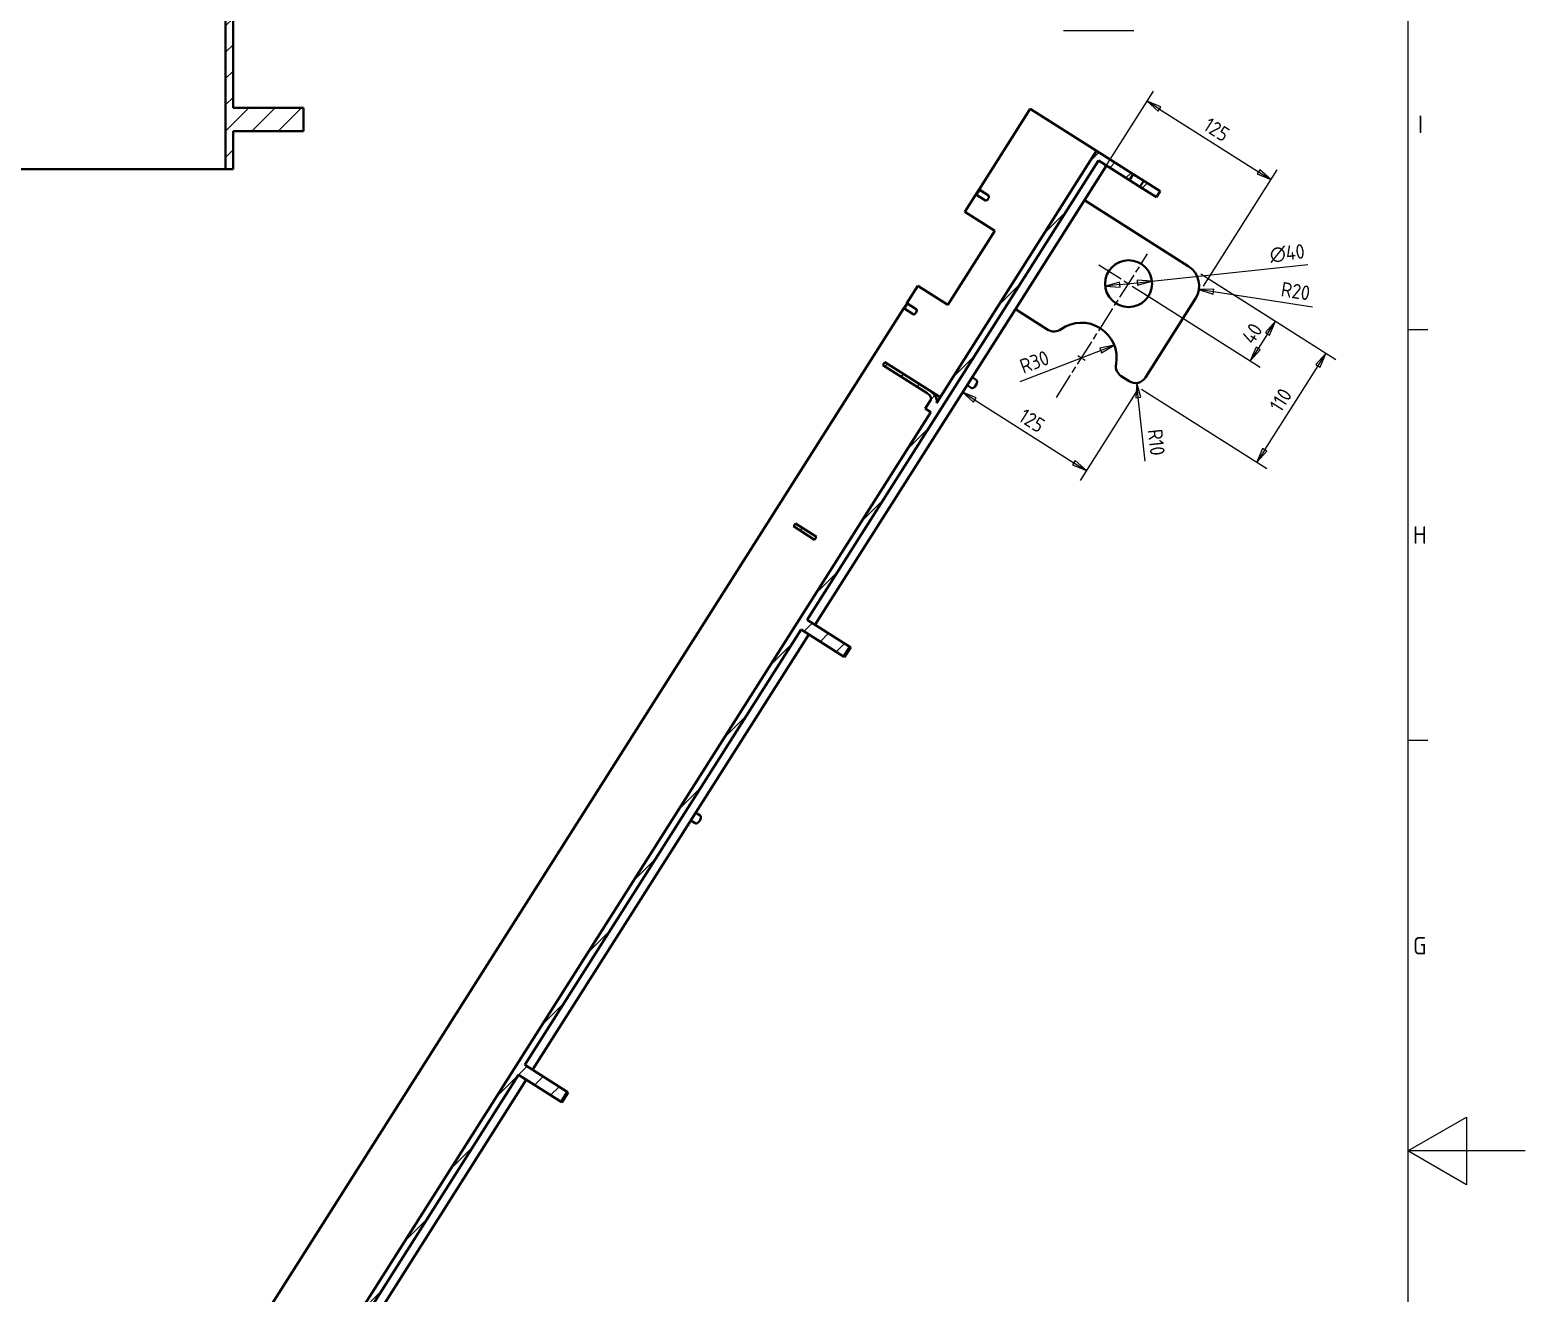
# Model space of a CAD drawing. Header units: millimetres. Extents: x 0 to 5945, y 0 to 4205.
# Drawn here: x 4669 to 5945, y 1981 to 3059 of the extents above; entities that cross this region are included whole.
import ezdxf

# ---------------------------------------------------------------- set-up
doc = ezdxf.new("R2010")
doc.units = ezdxf.units.MM
doc.header["$LTSCALE"] = 5
doc.linetypes.add('CHAIN', pattern=[0.3543, 0.2362, -0.0295, 0.0591, -0.0295])
doc.layers.get('0').update_dxf_attribs({"color": 3, "lineweight": 25})
for name, color, linetype, lineweight in [('가시적인 것(ISO)', 3, 'Continuous', 40), ('경계(ISO)', 7, 'Continuous', 25), ('기호(ISO)', 5, 'Continuous', 25), ('중심 표식(ISO)', 1, 'Continuous', 25), ('중심선(ISO)', 1, 'Continuous', 25), ('치수(ISO)', 2, 'Continuous', 25), ('해치(ISO)', 7, 'Continuous', 18)]:
    doc.layers.add(name, color=color, linetype=linetype, lineweight=lineweight)
doc.styles.add('문자 텍스트_M2B', font='isocp.shx')
doc.styles.add('치수 텍스트_PSTEK_POSCO', font='isocp.shx')
doc.dimstyles.new('치수_PSTEK_POSCO', dxfattribs={"dimscale": 5, "dimtxt": 2.5, "dimasz": 2.5, "dimexe": 2, "dimexo": 2.5, "dimgap": 1, "dimtad": 1, "dimrnd": 1e-08, "dimdsep": 46, "dimtxsty": '치수 텍스트_PSTEK_POSCO', "dimblk": 'Filled-1', "dimcen": 0.09, "dimdle": 10, "dimclrd": 7, "dimclre": 7, "dimclrt": 2, "dimadec": 1, "dimazin": 2, "dimtfac": 1, "dimtmove": 0, "dimatfit": 3, "dimfxl": 0, "dimtolj": 1, "dimlwd": -1, "dimlwe": -1, "dimarcsym": 0})
pattern_1 = [(45, (0, 0), (-11.22532, 11.22532), [])]

# ---------------------------------------------------------------- blocks, each defined once
blk = doc.blocks.new('경계 Default Border')
at = {"layer": '경계(ISO)'}
for p, q in [((1169, 560.67), (1172.4, 560.67)), ((1169, 490.58), (1172.4, 490.58))]:
    blk.add_line(p, q, dxfattribs=at)
at = {"layer": '경계(ISO)', "flags": 128}
for points in [[(20, 20), (20, 821), (1169, 821), (1169, 20), (20, 20)], [(1189, 420.5), (1169, 420.5), (1179, 426.27), (1179, 414.73), (1169, 420.5)]]:
    blk.add_lwpolyline(points, dxfattribs=at)
at = {"layer": '경계(ISO)', "color": 2, "char_height": 3, "attachment_point": 7, "style": '문자 텍스트_M2B'}
for s, insert in [('I', (1170.71, 594.21)), ('H', (1169.88, 524.12)), ('G', (1169.88, 454.01))]:
    blk.add_mtext(s, dxfattribs=dict(at, insert=insert))
blk = doc.blocks.new('Filled-1')
at = {"color": 0}
for p, q in [((0, 0), (-1, 0.17)), ((-1, 0.17), (-1, -0.17)), ((-1, 0), (0, 0)), ((-1, -0.17), (0, 0))]:
    blk.add_line(p, q, dxfattribs=at)
at = {"color": 0, "flags": 128}
blk.add_lwpolyline([(-1, -0.17), (0, 0), (-1, 0.17), (-1, -0.17)], dxfattribs=at)
at = {"color": 0}
blk.add_solid([(-1, -0.17), (0, 0), (-1, 0.17), (-1, -0.17)], dxfattribs=at)
blk = doc.blocks.new('*D81')
at = {"layer": 'Defpoints', "color": 0, "transparency": 16777216}
for p in [(5728.1, 2931.3), (5569, 2913.8), (5663.8, 2829.9)]:
    blk.add_point(p, dxfattribs=at)
at = {"layer": '치수(ISO)', "color": 7, "transparency": 16777216}
for p, q in [((5575.7, 2924.3), (5627.9, 3006.7)), ((5633.1, 2991.5), (5717.5, 2937.9)), ((5670.5, 2840.5), (5733.4, 2939.7))]:
    blk.add_line(p, q, dxfattribs=at)
at = {"layer": '치수(ISO)', "color": 7, "transparency": 16777216, "xscale": 12.5, "yscale": 12.5, "zscale": 12.5}
for p, rotation in [((5622.5, 2998.2), 147.6055773543938), ((5728.1, 2931.3), 327.6055773543938)]:
    blk.add_blockref('Filled-1', p, dxfattribs=dict(at, rotation=rotation))
at = {"layer": '치수(ISO)', "color": 2, "transparency": 16777216, "insert": (5672.7, 2979.7), "char_height": 12.5, "attachment_point": 4, "rotation": 327.6056, "style": '치수 텍스트_PSTEK_POSCO'}
blk.add_mtext('\\A1;125', dxfattribs=at)
blk = doc.blocks.new('*D82')
at = {"layer": 'Defpoints', "color": 0, "transparency": 16777216}
for p in [(5657.6, 2857.5), (5606.6, 2842.5), (5710.5, 2776.6)]:
    blk.add_point(p, dxfattribs=at)
at = {"layer": '치수(ISO)', "color": 7, "transparency": 16777216}
for p, q in [((5668.2, 2850.8), (5740.4, 2805)), ((5617.2, 2835.8), (5718.9, 2771.3)), ((5725.2, 2799.8), (5717.2, 2787.2))]:
    blk.add_line(p, q, dxfattribs=at)
at = {"layer": '치수(ISO)', "color": 7, "transparency": 16777216, "xscale": 12.5, "yscale": 12.5, "zscale": 12.5}
for p, rotation in [((5731.9, 2810.4), 57.60557735439373), ((5710.5, 2776.6), 237.6055773543937)]:
    blk.add_blockref('Filled-1', p, dxfattribs=dict(at, rotation=rotation))
at = {"layer": '치수(ISO)', "color": 2, "transparency": 16777216, "insert": (5707.7, 2793.2), "char_height": 12.5, "attachment_point": 4, "rotation": 57.6056, "style": '치수 텍스트_PSTEK_POSCO'}
blk.add_mtext('\\A1;40', dxfattribs=at)
blk = doc.blocks.new('*D83')
at = {"layer": 'Defpoints', "color": 0, "transparency": 16777216}
for p in [(5657.6, 2857.5), (5775, 2783), (5607.1, 2759.3)]:
    blk.add_point(p, dxfattribs=at)
at = {"layer": '치수(ISO)', "color": 7, "transparency": 16777216}
for p, q in [((5668.2, 2850.8), (5783.5, 2777.7)), ((5722.8, 2700.7), (5768.3, 2772.5)), ((5617.7, 2752.6), (5724.5, 2684.8))]:
    blk.add_line(p, q, dxfattribs=at)
at = {"layer": '치수(ISO)', "color": 7, "transparency": 16777216, "xscale": 12.5, "yscale": 12.5, "zscale": 12.5}
for p, rotation in [((5775, 2783), 57.60557735439397), ((5716.1, 2690.2), 237.605577354394)]:
    blk.add_blockref('Filled-1', p, dxfattribs=dict(at, rotation=rotation))
at = {"layer": '치수(ISO)', "color": 2, "transparency": 16777216, "insert": (5731.4, 2735.2), "char_height": 12.5, "attachment_point": 4, "rotation": 57.6056, "style": '치수 텍스트_PSTEK_POSCO'}
blk.add_mtext('\\A1;110', dxfattribs=at)
blk = doc.blocks.new('*D84')
at = {"layer": 'Defpoints', "color": 0, "transparency": 16777216}
for p in [(5594.4, 2790), (5566.5, 2779.2)]:
    blk.add_point(p, dxfattribs=at)
at = {"layer": '치수(ISO)', "color": 7, "transparency": 16777216}
blk.add_line((5514.1, 2758.9), (5582.8, 2785.5), dxfattribs=at)
at = {"layer": '치수(ISO)', "color": 7, "transparency": 16777216, "xscale": 12.5, "yscale": 12.5, "zscale": 12.5, "rotation": 21.14676097565822}
blk.add_blockref('Filled-1', (5594.4, 2790), dxfattribs=at)
at = {"layer": '치수(ISO)', "color": 2, "transparency": 16777216, "insert": (5514.7, 2771.2), "char_height": 12.5, "attachment_point": 4, "rotation": 21.1468, "style": '치수 텍스트_PSTEK_POSCO'}
blk.add_mtext('\\A1;R30', dxfattribs=at)
blk = doc.blocks.new('*D85')
at = {"layer": 'Defpoints', "color": 0, "transparency": 16777216}
for p in [(5586.8, 2840.4), (5626.5, 2844.6)]:
    blk.add_point(p, dxfattribs=at)
at = {"layer": '치수(ISO)', "color": 7, "transparency": 16777216}
for p, q in [((5626.5, 2844.6), (5759.5, 2859)), ((5599.2, 2841.7), (5614.1, 2843.3))]:
    blk.add_line(p, q, dxfattribs=at)
at = {"layer": '치수(ISO)', "color": 7, "transparency": 16777216, "xscale": 12.5, "yscale": 12.5, "zscale": 12.5}
for p, rotation in [((5626.5, 2844.6), 6.146818271444374), ((5586.8, 2840.4), 186.1468182714444)]:
    blk.add_blockref('Filled-1', p, dxfattribs=dict(at, rotation=rotation))
at = {"layer": '치수(ISO)', "color": 2, "transparency": 16777216, "insert": (5727.2, 2866.8), "char_height": 12.5, "attachment_point": 4, "rotation": 6.1468, "style": '치수 텍스트_PSTEK_POSCO'}
blk.add_mtext('\\A1;∅40', dxfattribs=at)
blk = doc.blocks.new('*D86')
at = {"layer": 'Defpoints', "color": 0, "transparency": 16777216}
for p in [(5646.9, 2840.6), (5666.7, 2837.6)]:
    blk.add_point(p, dxfattribs=at)
at = {"layer": '치수(ISO)', "color": 7, "transparency": 16777216}
blk.add_line((5763.7, 2822.4), (5679, 2835.6), dxfattribs=at)
at = {"layer": '치수(ISO)', "color": 7, "transparency": 16777216, "xscale": 12.5, "yscale": 12.5, "zscale": 12.5, "rotation": 171.1467609756683}
blk.add_blockref('Filled-1', (5666.7, 2837.6), dxfattribs=at)
at = {"layer": '치수(ISO)', "color": 2, "transparency": 16777216, "insert": (5737, 2838), "char_height": 12.5, "attachment_point": 4, "rotation": 351.1468, "style": '치수 텍스트_PSTEK_POSCO'}
blk.add_mtext('\\A1;R20', dxfattribs=at)
blk = doc.blocks.new('*D87')
at = {"layer": 'Defpoints', "color": 0, "transparency": 16777216}
for p in [(5612.5, 2767.7), (5613.6, 2757.8)]:
    blk.add_point(p, dxfattribs=at)
at = {"layer": '치수(ISO)', "color": 7, "transparency": 16777216}
blk.add_line((5620.8, 2691), (5614.9, 2745.4), dxfattribs=at)
at = {"layer": '치수(ISO)', "color": 7, "transparency": 16777216, "xscale": 12.5, "yscale": 12.5, "zscale": 12.5, "rotation": 96.14676097568184}
blk.add_blockref('Filled-1', (5613.6, 2757.8), dxfattribs=at)
at = {"layer": '치수(ISO)', "color": 2, "transparency": 16777216, "insert": (5629.1, 2718.4), "char_height": 12.5, "attachment_point": 4, "rotation": 276.1468, "style": '치수 텍스트_PSTEK_POSCO'}
blk.add_mtext('\\A1;R10', dxfattribs=at)
blk = doc.blocks.new('*D88')
at = {"layer": 'Defpoints', "color": 0, "transparency": 16777216}
for p in [(5510, 2820.9), (5620.9, 2762.4), (5570.6, 2683)]:
    blk.add_point(p, dxfattribs=at)
at = {"layer": '치수(ISO)', "color": 7, "transparency": 16777216}
for p, q in [((5503.3, 2810.3), (5459.6, 2741.5)), ((5475.6, 2743.2), (5560, 2689.7)), ((5614.2, 2751.8), (5565.2, 2674.5))]:
    blk.add_line(p, q, dxfattribs=at)
at = {"layer": '치수(ISO)', "color": 7, "transparency": 16777216, "xscale": 12.5, "yscale": 12.5, "zscale": 12.5}
for p, rotation in [((5465, 2749.9), 147.6055773543938), ((5570.6, 2683), 327.6055773543938)]:
    blk.add_blockref('Filled-1', p, dxfattribs=dict(at, rotation=rotation))
at = {"layer": '치수(ISO)', "color": 2, "transparency": 16777216, "insert": (5515.1, 2731.4), "char_height": 12.5, "attachment_point": 4, "rotation": 327.6056, "style": '치수 텍스트_PSTEK_POSCO'}
blk.add_mtext('\\A1;125', dxfattribs=at)

msp = doc.modelspace()

# ---------------------------------------------------------------- hatches: boundary and pattern name
at = {"layer": '해치(ISO)'}
h = msp.add_hatch(dxfattribs=at)
h.set_pattern_fill('ANSI31', color=256, scale=127, style=0)
h.set_pattern_definition(pattern_1)
h.paths.add_polyline_path([(4824.0588, 3428.5688), (4824.0588, 3434.5688), (4776.0588, 3434.5688), (4776.0588, 3428.5688)])
edge = h.paths.add_edge_path()
edge.add_line((3928.8588, 2940.2944), (3928.8588, 3090.5688))
edge.add_line((3928.8588, 3090.5688), (3934.8588, 3090.5688))
edge.add_line((3934.8588, 3090.5688), (3934.8588, 3108.5688))
edge.add_ellipse((3940.8588, 3108.5688), major_axis=(-6, 0), ratio=1, start_angle=270, end_angle=360, ccw=False)
edge.add_line((3940.8588, 3114.5688), (3978.8588, 3114.5688))
edge.add_line((3978.8588, 3114.5688), (3978.8588, 3120.5688))
edge.add_line((3978.8588, 3120.5688), (3940.8588, 3120.5688))
edge.add_ellipse((3940.8588, 3108.5688), major_axis=(0, 12), ratio=1, start_angle=0, end_angle=90)
edge.add_line((3928.8588, 3108.5688), (3928.8588, 3233.5688))
edge.add_line((3928.8588, 3233.5688), (3922.4588, 3233.5688))
edge.add_line((3922.4588, 3233.5688), (3922.4588, 2992.5688))
edge.add_line((3922.4588, 2992.5688), (3862.4588, 2992.5688))
edge.add_line((3862.4588, 2992.5688), (3862.4588, 2972.5688))
edge.add_line((3862.4588, 2972.5688), (3922.4588, 2972.5688))
edge.add_line((3922.4588, 2972.5688), (3922.4588, 2940.2944))
edge.add_line((3922.4588, 2940.2944), (3928.8588, 2940.2944))
edge = h.paths.add_edge_path()
edge.add_line((4836.0588, 3090.5688), (4836.0588, 2940.2944))
edge.add_line((4836.0588, 2940.2944), (4842.4588, 2940.2944))
edge.add_line((4842.4588, 2940.2944), (4842.4588, 2972.5688))
edge.add_line((4842.4588, 2972.5688), (4902.4588, 2972.5688))
edge.add_line((4902.4588, 2972.5688), (4902.4588, 2992.5688))
edge.add_line((4902.4588, 2992.5688), (4842.4588, 2992.5688))
edge.add_line((4842.4588, 2992.5688), (4842.4588, 3233.5688))
edge.add_line((4842.4588, 3233.5688), (4836.0588, 3233.5688))
edge.add_line((4836.0588, 3233.5688), (4836.0588, 3108.5688))
edge.add_ellipse((4824.0588, 3108.5688), major_axis=(12, 0), ratio=1, start_angle=0, end_angle=90)
edge.add_line((4824.0588, 3120.5688), (4786.0588, 3120.5688))
edge.add_line((4786.0588, 3120.5688), (4786.0588, 3114.5688))
edge.add_line((4786.0588, 3114.5688), (4824.0588, 3114.5688))
edge.add_ellipse((4824.0588, 3108.5688), major_axis=(0, 6), ratio=1, start_angle=270, end_angle=360, ccw=False)
edge.add_line((4830.0588, 3108.5688), (4830.0588, 3090.5688))
edge.add_line((4830.0588, 3090.5688), (4836.0588, 3090.5688))
h.paths.add_polyline_path([(3940.8588, 3434.5688), (3940.8588, 3428.5688), (3988.8588, 3428.5688), (3988.8588, 3434.5688)])
h.paths.add_polyline_path([(4836.0588, 3932.5688), (4836.0588, 3411.5688), (4842.4588, 3411.5688), (4842.4588, 3920.5688), (4922.4588, 3920.5688), (4922.4588, 3932.5688)])
h.paths.add_polyline_path([(3928.8588, 3411.5688), (3928.8588, 3932.5688), (3842.4588, 3932.5688), (3842.4588, 3920.5688), (3922.4588, 3920.5688), (3922.4588, 3411.5688)])
h = msp.add_hatch(dxfattribs=at)
h.set_pattern_fill('ANSI31', color=256, scale=127, style=0)
h.set_pattern_definition(pattern_1)
h.paths.add_polyline_path([(5633.6061, 2921.3238), (5619.5921, 2930.2155), (5616.3776, 2925.1492), (5630.3916, 2916.2576)])
edge = h.paths.add_edge_path()
edge.add_line((5610.6861, 2935.8662), (5579.2298, 2955.8246))
edge.add_line((5579.2298, 2955.8246), (5442.6149, 2740.5077))
edge.add_ellipse((5433.1584, 2746.5077), major_axis=(9.4565, -6), ratio=0.535744603, start_angle=0, end_angle=90)
edge.add_line((5436.3728, 2751.574), (5398.5468, 2775.574))
edge.add_line((5398.5468, 2775.574), (5396.9395, 2773.0409))
edge.add_line((5396.9395, 2773.0409), (5434.7656, 2749.0409))
edge.add_ellipse((5433.1584, 2746.5077), major_axis=(-4.7283, 3), ratio=0.535744603, start_angle=180, end_angle=270, ccw=False)
edge.add_line((5437.8866, 2743.5077), (5433.0649, 2735.9083))
edge.add_line((5433.0649, 2735.9083), (5437.7932, 2732.9083))
edge.add_line((5437.7932, 2732.9083), (4821.6869, 1761.8712))
edge.add_line((4821.6869, 1761.8712), (4765.1652, 1797.7332))
edge.add_line((4765.1652, 1797.7332), (4759.2721, 1788.445))
edge.add_line((4759.2721, 1788.445), (4827.67, 1745.0477))
edge.add_line((4827.67, 1745.0477), (4803.5615, 1707.0506))
edge.add_line((4803.5615, 1707.0506), (4805.4277, 1705.8666))
edge.add_ellipse((4807.5706, 1709.2441), major_axis=(4, -2.5379), ratio=0.844380081, start_angle=270, end_angle=355)
edge.add_line((4811.3687, 1706.4214), (4832.5872, 1733.2792))
edge.add_ellipse((4840.1832, 1727.6339), major_axis=(8, -5.0759), ratio=0.844380081, start_angle=90, end_angle=175, ccw=False)
edge.add_line((4844.4691, 1734.389), (4910.8709, 1692.2582))
edge.add_ellipse((4906.5849, 1685.5032), major_axis=(-8, 5.0759), ratio=0.844380081, start_angle=185, end_angle=270, ccw=False)
edge.add_line((4914.928, 1681.0354), (4899.6667, 1650.3978))
edge.add_ellipse((4903.8383, 1648.1639), major_axis=(-4, 2.5379), ratio=0.844380081, start_angle=5, end_angle=90)
edge.add_line((4901.6953, 1644.7864), (4903.5615, 1643.6024))
edge.add_line((4903.5615, 1643.6024), (4930.3487, 1685.8214))
edge.add_line((4930.3487, 1685.8214), (4847.1572, 1738.6049))
edge.add_line((4847.1572, 1738.6049), (4850.3717, 1743.6712))
edge.add_line((4850.3717, 1743.6712), (4826.7304, 1758.6712))
edge.add_line((4826.7304, 1758.6712), (5086.0308, 2167.3512))
edge.add_line((5086.0308, 2167.3512), (5122.3314, 2144.319))
edge.add_line((5122.3314, 2144.319), (5127.6889, 2152.7628))
edge.add_line((5127.6889, 2152.7628), (5091.3882, 2175.795))
edge.add_line((5091.3882, 2175.795), (5327.1158, 2547.3222))
edge.add_line((5327.1158, 2547.3222), (5363.4165, 2524.2901))
edge.add_line((5363.4165, 2524.2901), (5368.7739, 2532.7339))
edge.add_line((5368.7739, 2532.7339), (5332.4733, 2555.766))
edge.add_line((5332.4733, 2555.766), (5581.0588, 2947.5584))
edge.add_line((5581.0588, 2947.5584), (5607.4716, 2930.7999))
edge.add_line((5607.4716, 2930.7999), (5610.6861, 2935.8662))
h.paths.add_polyline_path([(5322.3153, 2638.0063), (5320.7081, 2635.4732), (5338.6865, 2624.0662), (5340.2937, 2626.5993)])

# ---------------------------------------------------------------- linework, layer by layer
at = {"layer": '가시적인 것(ISO)'}
for p, q in [((4842.4588, 2992.5688), (4842.4588, 3233.5688)), ((4836.0588, 3090.5688), (4836.0588, 2940.2944)), ((4902.4588, 2992.5688), (4842.4588, 2992.5688)), ((4902.4588, 2972.5688), (4902.4588, 2992.5688)), ((5479.0449, 2922.8697), (5522.7081, 2991.6867)), ((5522.7081, 2991.6867), (5579.2298, 2955.8246)), ((4842.4588, 2940.2944), (4842.4588, 2972.5688)), ((4842.4588, 2972.5688), (4902.4588, 2972.5688)), ((5332.4733, 2555.766), (5581.0588, 2947.5584)), ((5579.2298, 2955.8246), (5442.6149, 2740.5077)), ((5610.6861, 2935.8662), (5579.2298, 2955.8246)), ((5581.0588, 2947.5584), (5607.4716, 2930.7999)), ((4836.0588, 2940.2944), (3928.8588, 2940.2944)), ((4842.4588, 2940.2944), (4836.0588, 2940.2944)), ((5568.9618, 2913.7832), (5587.7129, 2943.3365)), ((5607.4716, 2930.7999), (5610.6861, 2935.8662)), ((5610.6861, 2935.8662), (5619.5921, 2930.2155)), ((5476.5172, 2918.8858), (5478.8939, 2922.6317)), ((5479.0449, 2922.8697), (5478.8939, 2922.6317)), ((5487.079, 2917.7722), (5479.0449, 2922.8697)), ((5616.3776, 2925.1492), (5607.4716, 2930.7999)), ((5619.5921, 2930.2155), (5616.3776, 2925.1492)), ((5616.3776, 2925.1492), (5630.3916, 2916.2576)), ((5633.6061, 2921.3238), (5619.5921, 2930.2155)), ((5466.9907, 2903.8711), (5476.3662, 2918.6478)), ((5476.5172, 2918.8858), (5476.3662, 2918.6478)), ((5484.4003, 2913.5503), (5476.3662, 2918.6478)), ((5568.9618, 2913.7832), (5510.0299, 2820.9014)), ((5657.6217, 2857.53), (5568.9618, 2913.7832)), ((5630.3916, 2916.2576), (5633.6061, 2921.3238)), ((5466.9907, 2903.8711), (5492.4411, 2887.7233)), ((5492.4411, 2887.7233), (5452.2602, 2824.3948)), ((5417.4343, 2825.766), (5426.8098, 2840.5426)), ((5452.2602, 2824.3948), (5426.8098, 2840.5426)), ((4765.1652, 1797.7332), (5414.7556, 2821.5441)), ((5339.1274, 2551.5441), (5510.0299, 2820.9014)), ((5414.9066, 2821.7821), (5414.7556, 2821.5441)), ((5422.7896, 2816.4466), (5414.7556, 2821.5441)), ((5414.9066, 2821.7821), (5417.2833, 2825.528)), ((5417.4343, 2825.766), (5417.2833, 2825.528)), ((5425.4684, 2820.6685), (5417.4343, 2825.766)), ((5510.0299, 2820.9014), (5537.8261, 2803.2652)), ((5620.9349, 2762.3771), (5663.7944, 2829.9275)), ((5398.5468, 2775.574), (5396.9395, 2773.0409)), ((5396.9395, 2773.0409), (5434.7656, 2749.0409)), ((5436.3728, 2751.574), (5398.5468, 2775.574)), ((5473.0635, 2762.6391), (5476.7022, 2760.3305)), ((5600.447, 2763.5333), (5607.1336, 2759.2907)), ((5437.8866, 2743.5077), (5433.0649, 2735.9083)), ((5436.3728, 2751.574), (5445.8294, 2745.574)), ((5468.7776, 2755.8841), (5472.4162, 2753.5754)), ((5437.7932, 2732.9083), (4821.6869, 1761.8712)), ((5433.0649, 2735.9083), (5437.7932, 2732.9083)), ((5322.3153, 2638.0063), (5320.7081, 2635.4732)), ((5320.7081, 2635.4732), (5338.6865, 2624.0662)), ((5340.2937, 2626.5993), (5322.3153, 2638.0063)), ((5338.6865, 2624.0662), (5340.2937, 2626.5993)), ((5368.7739, 2532.7339), (5332.4733, 2555.766)), ((5091.3882, 2175.795), (5327.1158, 2547.3222)), ((5098.0423, 2171.5731), (5333.7699, 2543.1003)), ((5327.1158, 2547.3222), (5363.4165, 2524.2901)), ((5363.4165, 2524.2901), (5368.7739, 2532.7339)), ((5364.2067, 2523.7887), (5369.5641, 2532.2325)), ((5369.5641, 2532.2325), (5368.7739, 2532.7339)), ((5363.4165, 2524.2901), (5364.2067, 2523.7887)), ((5237.3359, 2391.1119), (5240.9745, 2388.8032)), ((5233.0499, 2384.3569), (5236.6886, 2382.0482)), ((5127.6889, 2152.7628), (5091.3882, 2175.795)), ((4826.7304, 1758.6712), (5086.0308, 2167.3512)), ((4833.3845, 1754.4493), (5092.6849, 2163.1293)), ((5086.0308, 2167.3512), (5122.3314, 2144.319)), ((5122.3314, 2144.319), (5127.6889, 2152.7628)), ((5122.3314, 2144.319), (5123.1216, 2143.8177)), ((5123.1216, 2143.8177), (5128.4791, 2152.2615)), ((5128.4791, 2152.2615), (5127.6889, 2152.7628))]:
    msp.add_line(p, q, dxfattribs=at)
msp.add_circle((5606.6386, 2842.5058), 20, dxfattribs=at)
for centre, radius, start, end in [((5646.9068, 2840.6424), 20, 327.6055774, 57.6055774), ((5566.4578, 2779.1773), 30, 349.6298902, 125.5812645), ((5543.1835, 2811.709), 10, 237.6055774, 305.5812645), ((5605.8044, 2771.9771), 10, 169.6298902, 237.6055774), ((5612.4911, 2767.7345), 10, 237.6055774, 327.6055774)]:
    msp.add_arc(centre, radius, start, end, dxfattribs=at)
for centre, major_axis, start_param, end_param in [((5477.1839, 2921.0897), (1.3394, 2.111), 3.621026896, 5.803751065), ((5485.7396, 2915.6613), (1.3394, 2.111), 3.141592654, 6.283185307), ((5415.5733, 2823.986), (1.3394, 2.111), 3.621026896, 5.803751065), ((5424.129, 2818.5576), (1.3394, 2.111), 3.141592654, 6.283185307), ((5474.5592, 2756.9529), (2.143, 3.3775), 3.141592654, 6.283185307), ((5433.1584, 2746.5077), (-4.7283, 3), 3.141592654, 4.71238898), ((5433.1584, 2746.5077), (9.4565, -6), 0, 1.570796327), ((5238.8316, 2385.4257), (2.143, 3.3775), 3.141592654, 6.283185307)]:
    msp.add_ellipse(centre, major_axis=major_axis, ratio=0.535744603, start_param=start_param, end_param=end_param, dxfattribs=at)
at = {"layer": '기호(ISO)', "color": 7, "lineweight": 18}
msp.add_line((5551.1664, 3058.5089), (5611.1783, 3058.5089), dxfattribs=at)
at = {"layer": '중심 표식(ISO)', "linetype": 'CHAIN', "ltscale": 19.051651}
msp.add_line((5581.3072, 2858.5782), (5631.97, 2826.4335), dxfattribs=at)
at = {"layer": '중심 표식(ISO)', "linetype": 'CHAIN', "ltscale": 1.666711}
msp.add_line((5563.2914, 2781.1864), (5569.6242, 2777.1683), dxfattribs=at)
at = {"layer": '중심선(ISO)', "linetype": 'CHAIN', "ltscale": 19.051651}
msp.add_line((5545.028, 2745.4021), (5622.711, 2867.8372), dxfattribs=at)

# ---------------------------------------------------------------- block references
at = {"xscale": 5, "yscale": 5, "zscale": 5}
msp.add_blockref('경계 Default Border', (0, 0), dxfattribs=at)

# ---------------------------------------------------------------- dimensions: what is measured, and where the dimension line sits
at = {"layer": '치수(ISO)', "color": 7}
for base, p1, p2, angle, picture, middle in [((5728.0838, 2931.2531), (5568.9618, 2913.7832), (5663.7944, 2829.9275), 327.6055774, '*D81', (5675.31, 2964.7371)), ((5710.4977, 2776.609), (5657.6217, 2857.53), (5606.6386, 2842.5058), 237.6055774, '*D82', (5721.2126, 2793.4966)), ((5775.0368, 2783.0321), (5607.1336, 2759.2907), (5657.6217, 2857.53), 57.6055774, '*D83', (5745.5708, 2736.5912)), ((5570.5516, 2682.9687), (5510.0299, 2820.9014), (5620.9349, 2762.3771), 327.6055774, '*D88', (5517.7779, 2716.4527))]:
    dim = msp.add_linear_dim(base=base, p1=p1, p2=p2, angle=angle, dimstyle='치수_PSTEK_POSCO', override={"dimdec": 2, "dimtp": 0, "dimtm": 0, "dimtdec": 2, "dimtofl": 0, "dimatfit": 1}, dxfattribs=at)
    dim.commit()
    dim.dimension.update_dxf_attribs({"geometry": picture, "text_midpoint": middle, "dimtype": 160})
dim = msp.add_diameter_dim_2p(p1=(5586.7536, 2840.3643), p2=(5626.5236, 2844.6474), dimstyle='치수_PSTEK_POSCO', override={"dimdec": 2, "dimlfac": 1, "dimtp": 0, "dimtm": 0, "dimtdec": 2, "dimatfit": 2}, dxfattribs=at)
dim.commit()
dim.dimension.update_dxf_attribs({"geometry": '*D85', "text_midpoint": (5741.4812, 2857.0278), "dimtype": 163})
for center, mpoint, picture, middle in [((5646.9068, 2840.6424), (5666.6685, 2837.5643), '*D86', (5747.0462, 2825.0447)), ((5566.4578, 2779.1773), (5594.4376, 2790.0001), '*D84', (5529.7941, 2764.9956)), ((5612.4911, 2767.7345), (5613.5618, 2757.792), '*D87', (5619.0766, 2706.5839))]:
    dim = msp.add_radius_dim(center=center, mpoint=mpoint, dimstyle='치수_PSTEK_POSCO', override={"dimdec": 2, "dimcen": 0, "dimtp": 0, "dimtm": 0, "dimtdec": 2, "dimtofl": 0}, dxfattribs=at)
    dim.commit()
    dim.dimension.update_dxf_attribs({"geometry": picture, "text_midpoint": middle, "dimtype": 164})

doc.saveas('drawing.dxf')
